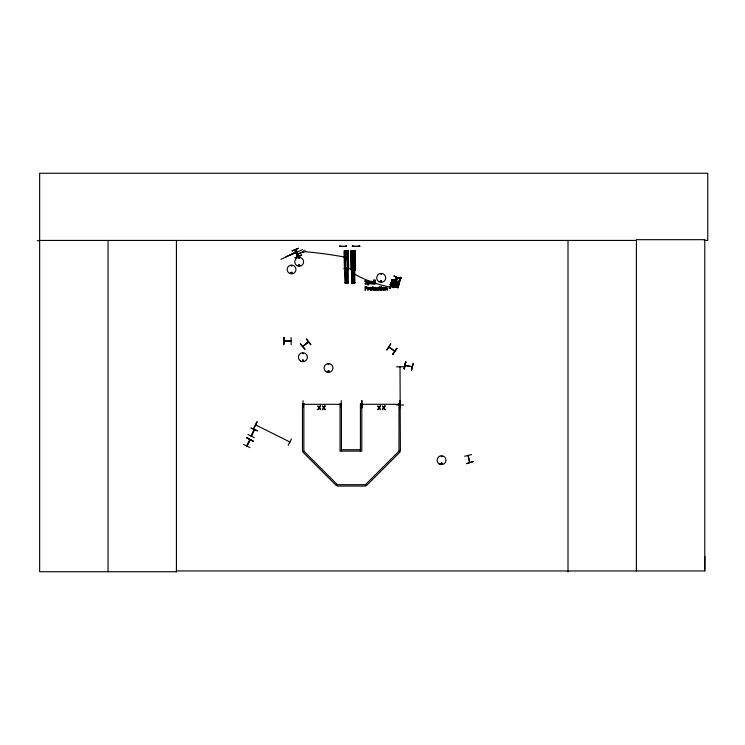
<?xml version="1.0" encoding="UTF-8"?>
<svg xmlns="http://www.w3.org/2000/svg" width="745" height="745" viewBox="0 0 745 745"><rect width="100%" height="100%" fill="white"/><g stroke="black" fill="none" stroke-linecap="round" stroke-linejoin="round"><path stroke-width="1.12" d="M704.267 240.439L707.75 240.439L707.75 173.268L39.653 173.268L39.653 571.732L176.528 571.732L176.435 570.949L704.779 570.949L704.882 556.543M303.476 345.969L302.889 346.472L303.56 346.006M308.393 342.225L302.852 346.453L308.337 341.908M394.99 280.539C394.124 282.159 394.235 279.496 394.869 280.493M388.983 347.245L394.599 351.295M394.813 351.081L389.067 346.909M400.018 366.829L400.372 451.125L398.994 451.125L365.423 484.688L337.42 484.688L336.442 485.666L302.88 452.103L303.858 451.125L303.858 403.66L302.47 403.66L302.47 451.125L303.858 451.125L337.42 484.688L337.42 486.075L365.423 486.075L365.423 484.688L366.4 485.666L399.972 452.103L398.994 451.125L398.994 403.66L400.372 403.66M399.916 404.06L399.124 404.312L400.307 404.2M291.193 265.658L291.844 266.04L291.323 265.509M290.876 272.782C292.673 270.705 291.947 274.84 290.95 272.949M291.09 272.782C292.683 271.273 291.286 274.616 291.267 272.484M298.82 258.04L299.471 258.413L298.941 257.891M299.602 265.276C298.931 263.423 298.419 266.775 299.676 265.164M299.853 265.341C298.671 262.864 298.298 267.055 299.751 265.481M302.526 353.4L303.168 353.773L302.647 353.251M303.308 360.636C302.638 358.783 302.125 362.144 303.383 360.524M303.588 360.524C301.799 362.61 302.526 358.466 303.513 360.356M328.126 364.286L328.899 364.184L328.182 364.37M329.206 371.308C327.176 373.552 328.517 368.71 329.076 371.625M380.825 274.058L381.477 274.43L380.956 273.909M380.537 281.005C381.729 283.482 382.101 279.291 380.648 280.865M441.915 456.583L441.208 456.285L441.85 456.657M441.059 463.502C442.493 462.198 441.515 464.768 441.17 463.716M442.232 463.502C440.444 465.588 441.17 461.444 442.158 463.334M405.857 361.977L404.097 368.887L405.811 361.968M404.125 368.896L405.504 361.912M404.386 368.952L405.755 361.958M405.243 365.693L412.181 366.726M411.519 370.349L413.233 363.43L411.473 370.339M399.972 404.302L400.298 404.926M467.981 455.521L469.676 462.44M251.614 435.462L251.242 436.104M253.84 430.163L254.464 429.753L251.335 436.067L254.408 429.781L253.803 430.312M246.679 445.957L247.34 445.352M250.078 439.857L246.93 446.004L250.152 439.727M399.739 279.049L400.344 277.261L401.108 277.522L400.503 279.31M398.817 284.683L398.426 285.68L397.662 285.419L398.044 284.422L397.057 287.533L397.821 287.794L398.817 284.683L398.128 283.798M397.662 285.419L398.333 283.156M398.426 285.68L398.715 284.655M353.475 269.802L353.102 269.038M398.705 284.488L400.018 280.502M397.057 287.533L398.044 284.422M392.112 279.99C396.172 280.735 389.374 278.835 392.727 280.576L398.426 283.361L391.982 280.502M398.175 283.472L398.771 281.796M399.311 282.746L397.821 287.794M398.426 282.69L398.966 281.061M399.46 282.141L399.73 281.321M246.716 445.892L249.854 439.587M399.013 281.089L399.534 279.45M399.255 280.39L400.326 277.308M400.018 280.651L400.298 279.71M400.261 279.971L401.108 277.522M296.64 253.468L297.264 253.207M392.289 279.999L391.693 281.591L392.708 281.973L393.313 280.381M392.168 286.024L390.659 285.512L396.657 287.393L398.798 282.467L392.326 279.636L398.938 282.066L398.501 283.119M393.872 287.84L394.282 286.816L395.502 286.927L396.219 285.139L395.446 283.947L393.416 283.156L392.019 283.491L391.293 285.279L392.252 286.024C391.023 288.948 394.869 286.583 395.744 287.43M397.802 283.174L398.072 281.899M390.194 284.776L390.79 285.018L390.194 284.776L392.531 279.505M392.196 279.785L396.955 281.955M392.783 280.26L390.79 285.018M395.707 287.449L396.731 287.188M398.063 282.169L396.061 287.151M393.919 282.97L396.247 277.326M396.536 277.447L394.273 283.109L396.582 277.466M395.018 283.417L397.327 277.773M395.353 283.556L397.681 277.913M396.703 281.964C397.169 280.306 396.843 283.016 396.107 281.722M398.147 282.085L398.91 282.131L392.336 279.794M400.242 278.956L393.798 275.911L400.261 278.909M328.098 371.066C328.405 373.087 329.579 369.911 328.107 371.196M392.401 280.986L392.82 279.962M346.751 269.057L346.22 268.992L346.714 269.066M353.484 269.066L353 268.992M247.936 434.484L254.278 437.706M251.074 428.096L257.64 430.871L251.074 428.077M253.775 428.133L256.941 421.754M254.045 428.263L257.183 421.875M256.289 425.535L255.647 425.265M289.116 441.915L289.87 442.008L289.172 441.981M288.25 445.314L291.472 438.973M243.606 444.42L249.966 447.615M246.94 437.725L253.151 441.226L246.958 437.697M303.15 404.06L303.941 404.051L303.15 404.302M283.975 340.987L291.099 340.987M249.789 439.662L249.789 440.444M392.699 354.099L396.899 348.343M380.835 280.967C382.762 280.278 380.257 282.7 380.993 280.818M328.815 371.606L328.219 371.606M254.054 429.725L251.056 435.927L251.587 435.397M303.802 404.339L303.299 404.023M303.299 404.339L341.275 404.302M361.865 404.06L362.591 404.302L361.8 404.302M412.087 366.68L405.354 365.311M297.236 253.281L296.882 252.676M394.412 280.306L394.142 280.967M392.373 279.477L398.882 282.215M306.549 338.947L310.87 344.6M308.244 341.946L302.703 346.257M304.947 349.172L300.291 343.78L304.91 349.2M392.261 281.638L391.144 282.336L390.101 284.897L390.706 285.493M393.639 285.363L391.544 285.484L393.351 284.925L392.382 283.23L393.891 284.897L396.144 284.702L394.245 285.27L395.185 286.909L393.658 285.382M298.494 248.262L291.9 250.972L298.54 248.355M296.473 251.857L285.968 256.96M280.921 259.372L296.445 251.791M289.861 255.423L302.526 249.603M296.268 252.881L297.05 252.685M296.389 253.151L297.106 252.816M296.473 253.328L297.19 253.002M296.594 253.598L297.32 253.272M303.681 251.428L298.289 253.905L303.848 251.791M296.733 254.734L298.335 253.998M296.817 254.911L298.41 254.175M301.669 255.153L295.048 257.798L301.678 255.181M295.067 257.844L301.539 254.865M303.215 361.083L302.731 361.148M464.629 456.275L471.548 454.608M346.295 269.802L346.323 269.038M340.633 403.986L341.275 404.06M291.733 273.406L291.248 273.34M328.405 370.898L328.89 371.094M389.225 287.766C388.005 288.492 391.833 289.116 390.054 287.98M351.025 250.804L355.142 250.748L355.356 270.025L351.24 270.09L351.044 250.804L351.323 270.09M344.553 252.76L348.111 252.723M351.323 252.76L354.89 252.723M344.562 254.064L348.129 254.026M351.342 254.064L354.899 254.026M344.59 256.029L348.148 255.982M351.361 256.029L354.918 255.982M344.6 257.761L348.157 257.723A339.031 234.275 -7.6 0 0 305.562 251.726L304.826 250.143M351.379 257.761L354.937 257.723M344.628 259.716L348.185 259.679M351.398 259.716L354.955 259.679M344.721 268.116L348.278 268.079M351.491 268.116L355.048 268.079M344.134 268.684L348.874 268.628M344.134 268.833L348.883 268.777M350.904 268.684L355.654 268.628M350.904 268.833L355.654 268.777M348.576 270.025L344.46 270.09L344.255 250.804L348.371 250.748L348.576 270.025L348.278 250.748M345.093 270.621L347.831 270.584L347.915 283.445L345.233 283.482L345.093 270.621L345.391 283.482M354.611 270.584L351.863 270.621L352.012 283.482L354.75 283.445L354.592 270.584L354.564 283.445M345.289 271.925L347.664 271.897M352.059 271.925L354.434 271.897M345.298 272.8L347.673 272.772M352.068 272.8L354.443 272.772M345.308 274.104L347.682 274.076M352.087 274.104L354.462 274.076A116.807 105.017 52.2 0 0 389.747 286.983C392.792 288.222 388.983 285.251 389.747 286.983M345.317 275.259L347.692 275.231M352.096 275.259L354.471 275.231M345.335 276.563L347.71 276.544M352.106 276.563L354.48 276.544M345.401 282.169L347.775 282.141M352.171 282.169L354.546 282.141M345.01 282.541L348.176 282.504M351.78 282.541L354.946 282.504M351.78 282.634L354.946 282.606M284.096 341.471L291.099 341.312L284.05 341.238M396.582 366.847L403.697 366.708M303.085 400.624L302.815 407.748M341.257 400.624L341.35 407.738M400.288 400.614L399.944 407.738L400.261 400.614M303.224 404.302L303.867 404.302M340.577 404.33L341.201 404.302M399.199 404.06L399.767 403.986M399.199 404.312L399.841 404.302L361.874 404.302M396.582 404.973L403.697 404.973M361.716 407.738L361.772 400.624L361.427 403.678M37.25 240.719L39.653 240.71M39.653 240.439L636.398 240.439M291.099 337.55L291.146 344.674M341.433 449.738L360.422 449.738M371.075 287.43L370.526 287.43A1.127 1.127 0 0 0 369.883 287.803L369.725 289.768L371.075 290.364A1.117 1.117 0 0 0 371.718 290.001L371.718 287.803M468.223 455.456L469.639 462.291M400.195 277.829L400.959 278.09M397.001 287.114L397.765 287.374M398.379 283.063L397.765 283.091L398.277 283.333M256.466 425.348L255.824 425.032L289.758 441.915M246.8 438.004L253.198 441.142M306.316 339.124L310.665 344.767M290.308 341.238L290.28 341.406M303.392 250.804L304.137 252.415M296.026 249.51L298.969 255.991M295.756 249.631L298.643 256.14M294.946 250.003L297.916 256.476L294.852 250.05M294.62 250.152L297.562 256.634M355.058 250.748L355.337 270.025M354.899 250.748L355.076 270.035L354.825 250.748M354.583 250.748L354.797 270.035M354.359 250.758L354.657 270.035M354.136 250.758L354.378 270.044M354.415 270.584L354.434 283.445M353.977 250.758L353.95 254.166M354.192 270.044L353.968 256.429L354.099 270.044M354.238 270.584L354.378 283.445M353.894 250.758L353.931 254.166M354.089 270.584L354.117 283.454L353.828 270.593M353.838 270.044L352.748 270.053M353.782 270.593L353.912 283.454M353.735 283.454L353.009 283.463M352.683 270.612L352.841 283.472M352.189 250.795L352.32 254.194M352.376 259.865L352.469 270.072M352.534 270.612L352.646 283.472M352.329 270.621L352.525 283.482M352.031 250.795L352.171 270.081M352.236 270.621L352.32 283.482M351.808 250.795L351.947 270.081M352.022 270.621L352.189 283.482M351.78 270.081L351.584 250.804L351.705 270.081M351.267 250.804L351.51 270.09M348.12 250.748L348.297 270.035M347.896 250.748L348.111 270.035L347.831 250.748M347.673 250.758L347.794 270.035M347.645 270.584L347.785 283.445M347.468 270.584L347.598 283.445M347.114 250.758L347.245 254.166M347.179 256.429L347.347 270.044M347.366 270.584L347.449 283.445M347.179 270.584L347.347 283.454M347.068 270.044L345.978 270.053M347.012 270.593L347.198 283.454M346.965 283.454L346.239 283.463M345.922 270.612L346.053 283.472M345.876 283.472L345.764 270.612L345.745 283.482M345.503 250.795L345.457 254.194M345.606 259.865L345.699 270.072M345.224 250.795L345.466 270.081M345.559 270.621L345.587 283.482M345.186 250.795L345.401 270.081M345.27 270.621L345.54 283.482M344.963 250.795L345.242 270.081M344.814 250.804L345.01 270.081M344.73 250.804L344.935 270.081M344.572 250.804L344.702 270.09M344.339 250.804L344.553 270.09M399.99 400.624L399.99 407.738M361.725 400.624L361.772 407.738M704.779 570.949L704.779 239.667L636.398 239.667L636.398 570.949M568.007 240.439L568.007 571.732M360.422 451.125L360.422 403.66L361.809 403.66L361.809 451.125L340.055 451.125L340.055 403.66L341.433 403.66L341.433 451.125M283.929 337.55L283.882 344.674M176.425 240.439L176.425 571.732M108.044 240.439L108.044 571.732M370.926 287.43A1.127 1.127 0 0 1 371.578 287.803M377.315 288.66C377.091 290.522 380.648 289.786 377.585 290.28A1.09 1.09 0 0 1 377.017 289.805L377.166 287.803L378.954 287.635L377.315 288.66M370.265 282.579C370.665 284.692 367.611 283.389 368.375 285.102L367.9 285.102L367.9 281.247L369.669 281.256L370.265 282.579M384.616 288.902L384.271 290.001A1.117 1.117 0 0 1 383.628 290.364L382.287 289.768L382.446 287.803A1.127 1.127 0 0 1 383.088 287.43L383.628 287.43A1.108 1.108 0 0 1 384.28 287.803L384.616 288.902M374.102 288.585L374.661 290.159L376.467 290.14L374.577 289.181L376.523 288.948L376.039 287.579L374.856 287.514L374.102 288.585M367.434 287.682L366.894 288.688L365.562 288.911L365.562 290.308L365.059 290.308L365.059 286.546L366.791 286.676L367.434 287.682M364.92 281.089C366.298 283.351 368.244 283.24 364.873 283.836C367.294 285.382 368.468 281.629 365.544 281.638C365.646 280.232 368.971 280.846 365.665 280.316A1.201 1.201 0 0 0 365.097 280.707L364.92 281.089M370.079 288.417C370.423 292.794 372.761 286.154 370.079 288.417M382.641 288.417C382.986 292.794 385.323 286.154 382.641 288.417M369.781 282.634C369.93 284.376 367.248 283.724 368.375 281.936L369.427 281.685L369.781 282.634M370.6 282.979L370.563 283.249A0.969 0.969 0 0 0 370.712 283.761L372.807 284.069L372.64 281.517L370.796 281.303L372.342 282.206L370.6 282.979M345.624 258.524C346.63 261.532 347.952 256.364 345.624 258.524M346.006 275.771C346.676 277.773 347.552 274.328 346.006 275.771M352.404 258.524C353.4 261.532 354.722 256.364 352.404 258.524M352.776 275.771C353.447 277.773 354.331 274.328 352.776 275.771M366.913 287.691L365.562 288.483L365.562 286.974L366.913 287.691M371.085 283.026L371.802 283.677L372.342 282.588L371.085 283.026M374.633 288.268C376.421 290.001 376.095 286.648 374.633 288.268M392.224 281.582L397.308 283.649L392.224 281.582M393.099 283.92L392.382 285.708L394.412 286.499L395.129 284.711L393.099 283.92M392.419 286.648L393.593 287.477L392.419 286.648M397.616 284.804L396.908 286.564L397.69 284.823M320.173 405.969L319.26 407.45L317.798 405.969L318.953 407.85L317.761 409.731L319.233 408.223L320.722 409.731L319.54 407.822L320.722 405.969L320.173 405.969M324.792 405.969L323.889 407.45L322.417 405.969L323.572 407.85L322.38 409.731L323.851 408.223L325.341 409.731L324.159 407.822L325.341 405.969L324.792 405.969M380.108 405.969L379.196 407.45L377.724 405.969L378.879 407.85L377.687 409.731L379.158 408.223L380.648 409.731L379.466 407.822L380.648 405.969L380.108 405.969M384.727 405.969L383.815 407.45L382.343 405.969L383.498 407.85L382.306 409.731L383.777 408.223L385.267 409.731L384.094 407.822L385.267 405.969L384.727 405.969M390.715 343.901L386.879 349.917L390.715 343.901M396.815 348.288L392.978 354.303L396.815 348.288M368.524 288.166L367.872 290.308L367.872 287.486L369.371 287.505L368.524 288.166M385.789 287.635L385.109 287.486L385.109 290.308L385.584 288.203L386.31 287.859L387.326 290.308L387.195 287.831L385.789 287.635M373.897 289.861L373.115 289.768L373.049 287.877L373.925 287.486L372.575 286.676C372.034 287.365 372.388 291.574 373.925 289.861M380.732 289.861L379.959 289.768L379.894 287.877L380.76 287.486L379.419 286.676C378.87 287.365 379.224 291.574 380.76 289.861M473.317 461.509L466.519 463.651L473.317 461.509M340.139 246.046L339.497 246.297L340.139 246.046M346.472 245.999L345.829 246.25L346.472 245.999M352.99 246.046C347.44 246.651 371.839 246.306 352.394 246.353L352.99 246.046M359.323 245.999L358.68 246.25L359.323 245.999M346.546 246.353L339.543 246.427L346.546 246.353M373.962 280.139L373.487 280.139L373.487 284.069L373.962 284.069L373.962 280.139M375.145 280.139L374.67 280.139L374.67 284.069L375.145 284.069L375.145 280.139M381.636 286.518L381.095 287.011L381.636 286.518M381.598 287.486L381.123 287.486L381.123 290.308L381.598 290.308L381.598 287.486M283.975 337.55L283.584 344.674L283.975 337.55M398.156 286.359L397.392 286.099L398.156 286.378M347.636 270.035L347.394 250.758L347.57 270.044M326.291 371.829A4.451 4.451 0 0 0 332.968 367.974A4.451 4.451 0 0 0 326.291 364.128A4.451 4.451 0 0 0 326.291 371.829M300.645 361.092A4.507 4.507 0 0 0 307.396 357.2A4.507 4.507 0 0 0 300.645 353.298A4.507 4.507 0 0 0 300.645 361.092M439.327 464.014A4.433 4.433 0 0 0 445.976 460.177A4.433 4.433 0 0 0 439.327 456.34A4.433 4.433 0 0 0 439.327 464.014M289.367 273.275A4.414 4.414 0 0 0 295.979 269.457A4.414 4.414 0 0 0 289.367 265.639A4.414 4.414 0 0 0 289.367 273.275M296.985 265.658A4.414 4.414 0 0 0 303.606 261.84A4.414 4.414 0 0 0 296.985 258.012A4.414 4.414 0 0 0 296.985 265.658M378.954 281.759A4.507 4.507 0 0 0 385.705 277.857A4.507 4.507 0 0 0 378.954 273.955A4.507 4.507 0 0 0 378.954 281.759"/></g></svg>
